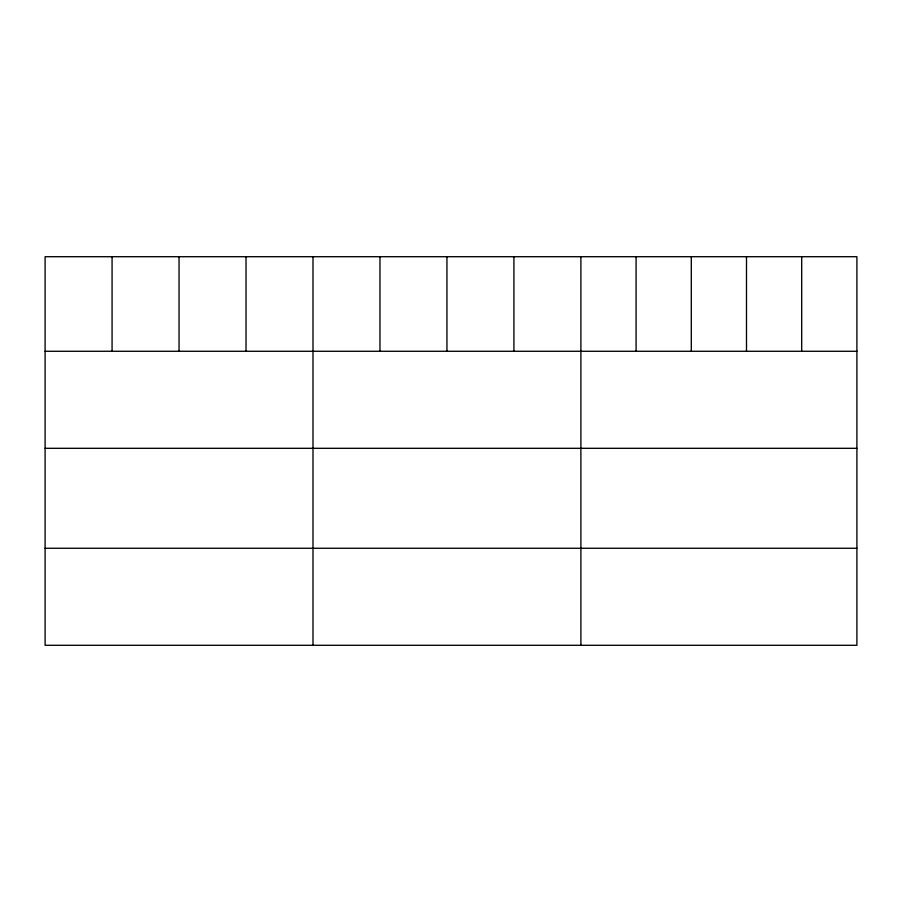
<?xml version="1.0" encoding="UTF-8"?>
<svg xmlns="http://www.w3.org/2000/svg" width="902" height="902" viewBox="0 0 902 902"><rect width="100%" height="100%" fill="white"/><g stroke="black" fill="none" stroke-linecap="round" stroke-linejoin="round"><path stroke-width="1.35" d="M856.9 351.273L856.9 645.291L45.1 645.291L45.1 256.709L856.9 256.709L856.9 351.273L45.1 351.273M45.1 448.305L856.9 448.305M45.1 548.269L856.9 548.269M801.698 256.709L801.698 351.273M746.495 256.709L746.495 351.273M691.293 256.709L691.293 351.273M636.09 256.709L636.09 351.273M580.888 256.709L580.888 645.291M513.914 256.709L513.914 351.273M446.941 256.709L446.941 351.273M379.967 256.709L379.967 351.273M312.994 256.709L312.994 645.291M246.02 256.709L246.02 351.273M179.047 256.709L179.047 351.273M112.073 256.709L112.073 351.273"/></g></svg>
